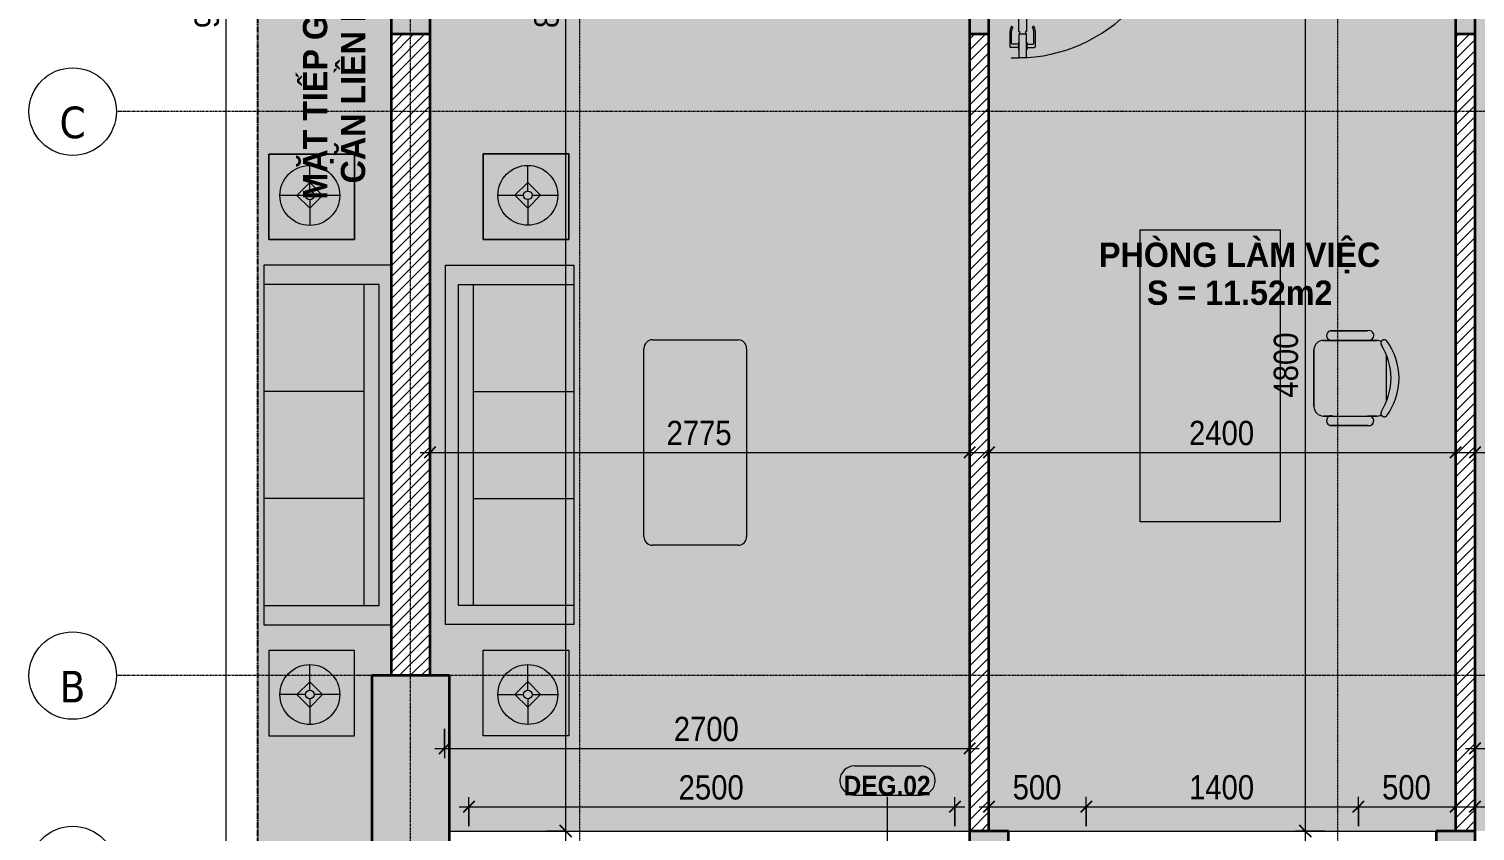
# Model space of a CAD drawing. Header units: millimetres. Extents: x 67190 to 250421, y 542 to 78637.
# Drawn here: x 67190 to 74628, y 24737 to 28862 of the extents above; entities that cross this region are included whole.
import ezdxf

# ---------------------------------------------------------------- set-up
doc = ezdxf.new("R2010")
doc.units = ezdxf.units.MM
for name, pattern in [('Dash - Tight', [4.5, 3, -1.5]), ('Dash Dot 3_16_', [7.9375, 4.7625, -1.5875, 0, -1.5875]), ('Grid Line', [22.225, 12.7, -3.175, 3.175, -3.175]), ('Hidden', [7.14375, 4.7625, -2.38125])]:
    doc.linetypes.add(name, pattern=pattern)
for name, color, linetype, lineweight in [('0-1', 7, 'Continuous', 5), ('A-ANNO-DIMS', 211, 'Continuous', 9), ('A-ANNO-DIMS-50', 211, 'Continuous', 9), ('A-DETL-GENF-1', 7, 'Continuous', 18), ('A-DETL-GENF-3', 92, 'Dash - Tight', 18), ('A-DETL-GENF-4', 92, 'Hidden', 25), ('A-DETL-GENF-5', 9, 'Continuous', 18), ('A-DETL-MEDM', 33, 'Continuous', 35), ('A-DETL-THIN', 151, 'Continuous', 18), ('A-DOOR', 31, 'Continuous', 18), ('A-DOOR-1', 7, 'Continuous', 18), ('A-DOOR-3', 50, 'Continuous', 25), ('A-DOOR-IDEN', 31, 'Continuous', 9), ('A-WALL-2', 250, 'Continuous', 35), ('A-WALL-4', 113, 'Continuous', 35), ('A-WALL-PATT-1', 9, 'Continuous', 18), ('A-WALL-PATT-2', 111, 'Continuous', 18), ('G-ANNO-SYMB-1', 111, 'Dash Dot 3_16_', 18), ('G-ANNO-TEXT-1', 7, 'Continuous', 9), ('I-FURN', 30, 'Continuous', 18), ('I-FURN-1', 10, 'Continuous', 18), ('I-FURN-2', 253, 'Continuous', 18), ('S-COLS-6', 52, 'Continuous', 35), ('S-GRID-1', 1, 'Grid Line', 9), ('S-GRID-IDEN', 1, 'Continuous', 9)]:
    doc.layers.add(name, color=color, linetype=linetype, lineweight=lineweight)
doc.layers.add('A-DETL-GENF-2', color=7, linetype='Continuous', lineweight=18, transparency=0.2)
doc.styles.add('Arial_B', font='arialbd.ttf', dxfattribs={"width": 0.95, "height": 125})
doc.styles.add('Arial_B_1', font='arialbd.ttf', dxfattribs={"width": 0.9, "height": 100})
doc.styles.add('Tahoma_B', font='tahomabd.ttf', dxfattribs={"height": 162.5})
doc.styles.add('UTM Avo', font='', dxfattribs={"width": 0.9, "height": 125})
doc.styles.get('UTM Avo').set_extended_font_data('UTM Avo')
doc.dimstyles.new('1_Dim_chi_tiet_2_5', dxfattribs={"dimscale": 304.8, "dimtxt": 124.912619, "dimasz": 0.19685, "dimexe": 0.164042, "dimexo": 0.0625, "dimgap": 0.016404, "dimtad": 1, "dimdec": 0, "dimrnd": 5, "dimzin": 0, "dimdsep": 46, "dimtxsty": 'UTM Avo', "dimblk1": 'OBLIQUE', "dimblk2": 'OBLIQUE', "dimsah": 1, "dimcen": 0.09, "dimdle": 0.164042, "dimazin": 0, "dimtfac": 1, "dimtdec": 4, "dimtix": 1, "dimtmove": 0, "dimatfit": 3, "dimfxl": 0.328084, "dimfxlon": 1, "dimtvp": 1, "dimtolj": 1, "dimtzin": 0, "dimarcsym": 2})
pattern_1 = [(45, (0, 0), (-28.284271, 28.284271), [])]

# ---------------------------------------------------------------- blocks, each defined once
blk = doc.blocks.new('LOBBY_SOFA_1 - LOBBY_SOFA_1-842835-TKCS_CĂN HỘ LOẠI 5 - MẶT BẰNG')
at = {"layer": 'I-FURN'}
for p, q in [((-2556, -4.9), (-2556, -660)), ((-2457, -66), (-2457, -660)), ((-807, -66), (-2457, -66)), ((-807, -660), (-807, -66)), ((-708, -660), (-708, -4.9)), ((-807, -143), (-2457, -143)), ((-1907, -143), (-1907, -660)), ((-1357, -143), (-1357, -660)), ((-3128.2, -193.5), (-2688.2, -193.5)), ((-3128.2, -633.5), (-3128.2, -193.5)), ((-2688.2, -193.5), (-2688.2, -633.5)), ((-575.9, -193.5), (-575.9, -633.5)), ((-135.9, -193.5), (-575.9, -193.5)), ((-135.9, -633.5), (-135.9, -193.5)), ((-2915.4, -269), (-2915.4, -401)), ((-348.6, -269), (-348.6, -401)), ((-2915.4, -357), (-2981.4, -423)), ((-2849.4, -423), (-2915.4, -357)), ((-414.6, -423), (-348.6, -357)), ((-348.6, -357), (-282.6, -423)), ((-2937.4, -423), (-3069.4, -423)), ((-2981.4, -423), (-2915.4, -489)), ((-2915.4, -489), (-2849.4, -423)), ((-2915.4, -445), (-2915.4, -577)), ((-2893.4, -423), (-2761.4, -423)), ((-370.6, -423), (-502.6, -423)), ((-348.6, -489), (-414.6, -423)), ((-282.6, -423), (-348.6, -489)), ((-348.6, -445), (-348.6, -577)), ((-326.6, -423), (-194.6, -423)), ((-2688.2, -633.5), (-3128.2, -633.5)), ((-2556, -660), (-708, -660)), ((-575.9, -633.5), (-135.9, -633.5))]:
    blk.add_line(p, q, dxfattribs=at)
for centre, radius in [((-2915.4, -423), 154), ((-348.6, -423), 154), ((-2915.4, -423), 22), ((-348.6, -423), 22)]:
    blk.add_circle(centre, radius, dxfattribs=at)
at = {"layer": 'I-FURN-1'}
for p, q in [((-2556, -4.9), (-2556, -660)), ((-708, -660), (-708, -4.9)), ((-2688.2, -193.5), (-3128.2, -193.5)), ((-3128.2, -193.5), (-3128.2, -633.5)), ((-2688.2, -633.5), (-2688.2, -193.5)), ((-135.9, -193.5), (-575.9, -193.5)), ((-575.9, -193.5), (-575.9, -633.5)), ((-135.9, -633.5), (-135.9, -193.5)), ((-3128.2, -633.5), (-2688.2, -633.5)), ((-2556, -660), (-708, -660)), ((-575.9, -633.5), (-135.9, -633.5))]:
    blk.add_line(p, q, dxfattribs=at)
blk = doc.blocks.new('LOBBY_SOFA_1 - LOBBY_SOFA_1-852725-TKCS_CĂN HỘ LOẠI 5 - MẶT BẰNG')
at = {"layer": 'I-FURN'}
for p, q in [((-2172.3, 1064.5), (-2172.3, 1504.5)), ((-2128.3, 1548.5), (-1160.3, 1548.5)), ((-1116.3, 1504.5), (-1116.3, 1064.5)), ((-1160.3, 1020.5), (-2128.3, 1020.5)), ((-2688.2, 633.5), (-3128.2, 633.5)), ((-3128.2, 633.5), (-3128.2, 193.5)), ((-2688.2, 193.5), (-2688.2, 633.5)), ((-2556, 660), (-708, 660)), ((-2556, 0), (-2556, 660)), ((-2457, 66), (-2457, 660)), ((-1907, 143), (-1907, 660)), ((-1357, 143), (-1357, 660)), ((-807, 660), (-807, 66)), ((-708, 660), (-708, 0)), ((-575.9, 633.5), (-135.9, 633.5)), ((-575.9, 193.5), (-575.9, 633.5)), ((-135.9, 633.5), (-135.9, 193.5)), ((-2915.4, 445), (-2915.4, 577)), ((-348.6, 445), (-348.6, 577)), ((-2981.4, 423), (-2915.4, 489)), ((-2915.4, 489), (-2849.4, 423)), ((-348.6, 489), (-414.6, 423)), ((-282.6, 423), (-348.6, 489)), ((-2937.4, 423), (-3069.4, 423)), ((-2915.4, 357), (-2981.4, 423)), ((-2849.4, 423), (-2915.4, 357)), ((-2915.4, 269), (-2915.4, 401)), ((-2893.4, 423), (-2761.4, 423)), ((-370.6, 423), (-502.6, 423)), ((-414.6, 423), (-348.6, 357)), ((-348.6, 357), (-282.6, 423)), ((-348.6, 269), (-348.6, 401)), ((-326.6, 423), (-194.6, 423)), ((-3128.2, 193.5), (-2688.2, 193.5)), ((-135.9, 193.5), (-575.9, 193.5)), ((-807, 143), (-2457, 143)), ((-708, 0), (-2556, 0)), ((-807, 66), (-2457, 66))]:
    blk.add_line(p, q, dxfattribs=at)
for centre, radius in [((-2915.4, 423), 154), ((-348.6, 423), 154), ((-2915.4, 423), 22), ((-348.6, 423), 22)]:
    blk.add_circle(centre, radius, dxfattribs=at)
for centre, start, end in [((-2128.3, 1504.5), 90, 180), ((-1160.3, 1504.5), 0, 90), ((-2128.3, 1064.5), 180, 270), ((-1160.3, 1064.5), 270, 0)]:
    blk.add_arc(centre, 44, start, end, dxfattribs=at)
at = {"layer": 'I-FURN-2'}
for p, q in [((-2172.3, 1064.5), (-2172.3, 1504.5)), ((-2128.3, 1548.5), (-1160.3, 1548.5)), ((-1116.3, 1504.5), (-1116.3, 1064.5)), ((-1160.3, 1020.5), (-2128.3, 1020.5)), ((-3128.2, 633.5), (-2688.2, 633.5)), ((-3128.2, 193.5), (-3128.2, 633.5)), ((-2688.2, 633.5), (-2688.2, 193.5)), ((-2556, 660), (-708, 660)), ((-2556, 0), (-2556, 660)), ((-708, 660), (-708, 0)), ((-575.9, 633.5), (-135.9, 633.5)), ((-575.9, 193.5), (-575.9, 633.5)), ((-135.9, 633.5), (-135.9, 193.5)), ((-2688.2, 193.5), (-3128.2, 193.5)), ((-135.9, 193.5), (-575.9, 193.5)), ((-708, 0), (-2556, 0))]:
    blk.add_line(p, q, dxfattribs=at)
for centre, start, end in [((-2128.3, 1504.5), 90, 180), ((-1160.3, 1504.5), 0, 90), ((-2128.3, 1064.5), 180, 270), ((-1160.3, 1064.5), 270, 0)]:
    blk.add_arc(centre, 44, start, end, dxfattribs=at)
blk = doc.blocks.new('DOOR_CW_01 CANH MO-PANEL KINH - DIW_01-900x2200-CỬA GỖ VÂN LAMINATE-553375-TKCS_CĂN HỘ LOẠI 5 - MẶT BẰNG')
at = {"layer": 'A-DETL-GENF-1'}
for p, q in [((-397, -182), (-397, -62)), ((-397, -62), (-357, -62)), ((-357, -62), (-357, -182)), ((-357, -182), (-397, -182)), ((-397, -196), (-391, -196)), ((-397, -738), (-397, -196)), ((-391, -196), (-391, -182)), ((-391, -182), (-363, -182)), ((-363, -182), (-363, -196)), ((-357, -196), (-363, -196)), ((-357, -196), (-357, -738)), ((-442, -737), (-442, -816.5)), ((-434, -799.5), (-434, -737)), ((-433.9, -711.2), (-427.3, -715.8)), ((-397, -738), (-391, -738)), ((-391, -752), (-391, -738)), ((-357, -738), (-363, -738)), ((-363, -738), (-363, -752)), ((-320.1, -711.2), (-326.7, -715.8)), ((-320, -799.5), (-320, -737)), ((-312, -737), (-312, -816.5)), ((-399, -803.5), (-430, -803.5)), ((-399, -792.2), (-399, -831.8)), ((-397, -792.2), (-399, -792.2)), ((-357, -752), (-397, -752)), ((-397, -752), (-397, -872)), ((-397, -792.2), (-397, -831.8)), ((-363, -752), (-391, -752)), ((-357, -872), (-357, -752)), ((-357, -792.2), (-357, -831.8)), ((-357, -792.2), (-355, -792.2)), ((-355, -792.2), (-355, -831.8)), ((-355, -803.5), (-324, -803.5)), ((-399, -820.5), (-438, -820.5)), ((-399, -831.8), (-397, -831.8)), ((-397, -872), (-357, -872)), ((-355, -831.8), (-357, -831.8)), ((-355, -820.5), (-316, -820.5))]:
    blk.add_line(p, q, dxfattribs=at)
blk.add_circle((-407, -60), 10, dxfattribs=at)
for centre, radius, start, end in [((-407, -60), 814, 268, 0), ((-397, -737), 45, 145, 180), ((-397, -737), 37, 145, 180), ((-357, -737), 37, 0, 35), ((-357, -737), 45, 360, 35), ((-438, -816.5), 4, 180, 270), ((-430, -799.5), 4, 180, 270), ((-324, -799.5), 4, 270, 0), ((-316, -816.5), 4, 270, 0)]:
    blk.add_arc(centre, radius, start, end, dxfattribs=at)
at = {"layer": 'A-DOOR-1'}
blk.add_line((-407, -50), (-382, -50), dxfattribs=at)
at = {"layer": 'A-DOOR-3'}
for p, q in [((-450, 50), (-400, 50)), ((-400, 50), (-400, 0)), ((400, 0), (400, 50)), ((400, 50), (450, 50)), ((-410, -50), (-450, -50)), ((-410, 0), (-410, -50)), ((-400, 0), (-410, 0)), ((410, 0), (400, 0)), ((410, -50), (410, 0)), ((450, -50), (410, -50))]:
    blk.add_line(p, q, dxfattribs=at)
blk = doc.blocks.new('BAN LV A - BAN LV A_dwg_ban hoc2-348006-TKCS_CĂN HỘ LOẠI 5 - MẶT BẰNG')
at = {"layer": 'I-FURN'}
for p, q in [((-194.4, 388.8), (-194.4, 113.4)), ((145.8, 437.4), (-145.8, 437.4)), ((194.4, 113.4), (194.4, 388.8)), ((-243, 354.4), (-243, 162)), ((194.4, 351.4), (194.4, 150.8)), ((243.7, 162), (243.7, 354.4)), ((-120.5, 64.8), (120.5, 64.8))]:
    blk.add_line(p, q, dxfattribs=at)
at = {"layer": 'I-FURN', "flags": 128}
blk.add_lwpolyline([(-737.8, 610.5), (-737.8, 1330.5), (-154.9, 1330.5), (762.2, 1330.5), (762.2, 610.5)], close=True, dxfattribs=at)
at = {"layer": 'I-FURN'}
for centre, radius, start, end in [((-218.7, 347.3), 25.3, 343.7398, 163.7398), ((-145.8, 388.8), 48.6, 90, 180), ((145.8, 388.8), 48.6, 360, 90), ((219.4, 347.3), 25.3, 16.2602, 170.70537), ((-218.7, 154.9), 25.3, 163.7398, 16.2602), ((219.4, 154.9), 25.3, 189.29463, 16.2602), ((-180.2, 75.4), 17.8, 57.97259, 216.69006), ((-145.8, 113.4), 48.6, 180, 207.58444), ((0, 359.3), 318.2, 237.57575, 302.42425), ((180.2, 75.4), 17.8, 323.30994, 122.02741), ((145.8, 113.4), 48.6, 332.41556, 0), ((0, 324), 324, 233.1301, 306.8699)]:
    blk.add_arc(centre, radius, start, end, dxfattribs=at)
blk = doc.blocks.new('BAN LV A - BAN LV A_dwg-348005-TKCS_CĂN HỘ LOẠI 5 - MẶT BẰNG')
at = {"extrusion": (0, 0, -1), "zscale": -1, "rotation": 180}
blk.add_blockref('BAN LV A - BAN LV A_dwg_ban hoc2-348006-TKCS_CĂN HỘ LOẠI 5 - MẶT BẰNG', (-729, 1383.7), dxfattribs=at)
blk = doc.blocks.new('BAN LV A - BAN LV A-401069-TKCS_CĂN HỘ LOẠI 5 - MẶT BẰNG')
at = {"layer": 'I-FURN-2'}
for p, q in [((-8.8, -53.2), (1491.2, -53.2)), ((-8.8, -773.2), (-8.8, -53.2)), ((1491.2, -53.2), (1491.2, -773.2)), ((1491.2, -773.2), (-8.8, -773.2)), ((583.2, -946.3), (874.8, -946.3)), ((486, -1221.7), (486, -1029.3)), ((534.6, -1029.3), (534.6, -994.9)), ((923.4, -994.9), (923.4, -1032.3)), ((972.7, -1029.3), (972.7, -1221.7)), ((534.6, -1270.3), (534.6, -1235.9)), ((923.4, -1232.9), (923.4, -1270.3))]:
    blk.add_line(p, q, dxfattribs=at)
for centre, radius, start, end in [((583.2, -994.9), 48.6, 90, 180), ((874.8, -994.9), 48.6, 0, 90), ((510.3, -1036.4), 25.3, 16.2602, 163.7398), ((948.4, -1036.4), 25.3, 16.2602, 170.70537), ((510.3, -1228.8), 25.3, 163.7398, 343.7398), ((948.4, -1228.8), 25.3, 189.29463, 16.2602), ((548.9, -1308.3), 17.8, 119.40397, 216.69006), ((583.2, -1270.3), 48.6, 180, 207.58444), ((729, -1059.7), 324, 233.1301, 306.8699), ((874.8, -1270.3), 48.6, 332.41556, 0), ((909.2, -1308.3), 17.8, 323.30994, 60.59603)]:
    blk.add_arc(centre, radius, start, end, dxfattribs=at)
at = {"extrusion": (0, 0, -1), "zscale": -1, "rotation": 180}
blk.add_blockref('BAN LV A - BAN LV A_dwg-348005-TKCS_CĂN HỘ LOẠI 5 - MẶT BẰNG', (0, 0), dxfattribs=at)
blk = doc.blocks.new('NCV_TKTC_TANG 1_rvt-1-TKCS_CĂN HỘ LOẠI 5 - MẶT BẰNG')
at = {"layer": 'A-WALL-PATT-1'}
h = blk.add_hatch(dxfattribs=at)
h.set_pattern_fill('FP_1', color=256, style=0, pattern_type=2)
h.set_pattern_definition(pattern_1)
h.paths.add_polyline_path([(74527.6, 24737.4), (74627.6, 24737.4), (74627.6, 28836.9), (74527.6, 28836.9), (74527.6, 25236.9)])
h.paths.add_polyline_path([(74527.6, 29036.9), (74627.6, 29036.9), (74627.6, 29786.9), (74527.6, 29786.9), (74527.6, 29536.9)])
h.paths.add_polyline_path([(74527.6, 30786.5), (74627.6, 30886.5), (74627.6, 31136.9), (74527.6, 31136.9), (74527.6, 30786.9)])
h.paths.add_polyline_path([(74627.6, 30686.9), (74627.6, 30786.5), (74527.6, 30786.5), (74527.6, 30686.9)])
h = blk.add_hatch(dxfattribs=at)
h.set_pattern_fill('FP_1', color=256, style=0, pattern_type=2)
h.set_pattern_definition(pattern_1)
h.paths.add_polyline_path([(72127.6, 24737.4), (72127.6, 28836.9), (72027.6, 28836.9), (72027.6, 24737.4)])
h.paths.add_polyline_path([(72027.6, 29036.9), (72127.6, 29036.9), (72127.6, 29536.9), (72027.6, 29536.9)])
at = {"layer": 'A-WALL-2'}
for p, q in [((72027.6, 28836.9), (72027.6, 24737.4)), ((72127.6, 24737.4), (72127.6, 28836.9)), ((74527.6, 28836.9), (74527.6, 24737.4)), ((74627.6, 24737.4), (74627.6, 28836.9))]:
    blk.add_line(p, q, dxfattribs=at)
at = {"layer": 'A-DOOR'}
blk.add_blockref('DOOR_CW_01 CANH MO-PANEL KINH - DIW_01-900x2200-CỬA GỖ VÂN LAMINATE-553375-TKCS_CĂN HỘ LOẠI 5 - MẶT BẰNG', (72677.6, 29586.9), dxfattribs=at)
at = {"layer": 'I-FURN'}
for name, p, rotation in [('LOBBY_SOFA_1 - LOBBY_SOFA_1-842835-TKCS_CĂN HỘ LOẠI 5 - MẶT BẰNG', (69057.5, 25090.4), 270.0000000000005), ('LOBBY_SOFA_1 - LOBBY_SOFA_1-852725-TKCS_CĂN HỘ LOẠI 5 - MẶT BẰNG', (69332.6, 25090.9), 269.9999999999995), ('BAN LV A - BAN LV A-401069-TKCS_CĂN HỘ LOẠI 5 - MẶT BẰNG', (72852.6, 26336.9), 89.9999999999997)]:
    blk.add_blockref(name, p, dxfattribs=dict(at, rotation=rotation))
blk = doc.blocks.new('BORDER VIEW - BORDER VIEW-2588524-TKCS_CĂN HỘ LOẠI 5 - MẶT BẰNG')
at = {"layer": 'A-DETL-GENF-4'}
blk.add_line((0, 150), (0, 11676.4), dxfattribs=at)
blk = doc.blocks.new('Grid - M_Grid Head - Circle-353313-TKCS_CĂN HỘ LOẠI 5 - MẶT BẰNG')
at = {"layer": 'S-GRID-IDEN'}
blk.add_circle((0, 0), 4.5, dxfattribs=at)
blk = doc.blocks.new('DIMBLOCK3-TKCS_CĂN HỘ LOẠI 5 - MẶT BẰNG')
at = {"layer": 'A-ANNO-DIMS-50'}
for p, q in [((69252.6, 26784.3), (69252.6, 26634.3)), ((69252.6, 26684.3), (69252.6, 26784.3)), ((72027.6, 26784.3), (72027.6, 26634.3)), ((72027.6, 26684.3), (72027.6, 26784.3)), ((69202.6, 26684.3), (72077.6, 26684.3))]:
    blk.add_line(p, q, dxfattribs=at)
at = {"layer": 'A-ANNO-DIMS-50', "lineweight": 25}
for p, q in [((69252.6, 26684.3), (69282.6, 26714.3)), ((72027.6, 26684.3), (72057.6, 26714.3)), ((69252.6, 26684.3), (69222.6, 26654.3)), ((72027.6, 26684.3), (71997.6, 26654.3))]:
    blk.add_line(p, q, dxfattribs=at)
at = {"layer": 'A-ANNO-DIMS-50', "color": 0, "insert": (70468.9, 26846.7), "char_height": 125, "width": 410.824, "attachment_point": 1, "line_spacing_factor": 1.110334, "style": 'UTM Avo'}
blk.add_mtext('2775', dxfattribs=at)
blk = doc.blocks.new('_Oblique')
at = {"color": 0, "linetype": 'ByBlock', "lineweight": -2}
blk.add_line((-0.5, -0.5), (0.5, 0.5), dxfattribs=at)
blk = doc.blocks.new('DIMBLOCK4-TKCS_CĂN HỘ LOẠI 5 - MẶT BẰNG')
at = {"layer": 'A-ANNO-DIMS-50'}
for p, q in [((69327.6, 25262.4), (69327.6, 25112.4)), ((69327.6, 25162.4), (69327.6, 25262.4)), ((72027.6, 25262.4), (72027.6, 25112.4)), ((72027.6, 25162.4), (72027.6, 25262.4)), ((69277.6, 25162.4), (72077.6, 25162.4))]:
    blk.add_line(p, q, dxfattribs=at)
at = {"layer": 'A-ANNO-DIMS-50', "lineweight": 25}
for p, q in [((69327.6, 25162.4), (69297.6, 25132.4)), ((69327.6, 25162.4), (69357.6, 25192.4)), ((72027.6, 25162.4), (71997.6, 25132.4)), ((72027.6, 25162.4), (72057.6, 25192.4))]:
    blk.add_line(p, q, dxfattribs=at)
at = {"layer": 'A-ANNO-DIMS-50', "color": 0, "insert": (70506.4, 25324.7), "char_height": 125, "width": 410.824, "attachment_point": 1, "line_spacing_factor": 1.110334, "style": 'UTM Avo'}
blk.add_mtext('2700', dxfattribs=at)
blk = doc.blocks.new('DIMBLOCK5-TKCS_CĂN HỘ LOẠI 5 - MẶT BẰNG')
at = {"layer": 'A-ANNO-DIMS-50'}
for p, q in [((69851.2, 33337.4), (70001.2, 33337.4)), ((69951.2, 33337.4), (69851.2, 33337.4)), ((69951.2, 24687.4), (69951.2, 33387.4)), ((69851.2, 24737.4), (70001.2, 24737.4)), ((69951.2, 24737.4), (69851.2, 24737.4))]:
    blk.add_line(p, q, dxfattribs=at)
at = {"layer": 'A-ANNO-DIMS-50', "lineweight": 25}
for p, q in [((69951.2, 33337.4), (69921.2, 33367.4)), ((69951.2, 33337.4), (69981.2, 33307.4)), ((69951.2, 24737.4), (69921.2, 24767.4)), ((69951.2, 24737.4), (69981.2, 24707.4))]:
    blk.add_line(p, q, dxfattribs=at)
at = {"layer": 'A-ANNO-DIMS-50', "color": 0, "insert": (69788.9, 28866.2), "char_height": 125, "width": 410.824, "attachment_point": 1, "rotation": 90, "line_spacing_factor": 1.110334, "style": 'UTM Avo'}
blk.add_mtext('8600', dxfattribs=at)
blk = doc.blocks.new('DIMBLOCK12-TKCS_CĂN HỘ LOẠI 5 - MẶT BẰNG')
at = {"layer": 'A-ANNO-DIMS-50'}
for p, q in [((73854.4, 29537.4), (73704.4, 29537.4)), ((73754.4, 29587.4), (73754.4, 24687.4)), ((73754.4, 29537.4), (73854.4, 29537.4)), ((73854.4, 24737.4), (73704.4, 24737.4)), ((73754.4, 24737.4), (73854.4, 24737.4))]:
    blk.add_line(p, q, dxfattribs=at)
at = {"layer": 'A-ANNO-DIMS-50', "lineweight": 25}
for p, q in [((73754.4, 29537.4), (73724.4, 29567.4)), ((73754.4, 29537.4), (73784.4, 29507.4)), ((73754.4, 24737.4), (73724.4, 24767.4)), ((73754.4, 24737.4), (73784.4, 24707.4))]:
    blk.add_line(p, q, dxfattribs=at)
at = {"layer": 'A-ANNO-DIMS-50', "color": 0, "insert": (73592, 26966.2), "char_height": 125, "width": 410.824, "attachment_point": 1, "rotation": 90, "line_spacing_factor": 1.110334, "style": 'UTM Avo'}
blk.add_mtext('4800', dxfattribs=at)
blk = doc.blocks.new('DIMBLOCK14-TKCS_CĂN HỘ LOẠI 5 - MẶT BẰNG')
at = {"layer": 'A-ANNO-DIMS-50'}
for p, q in [((74627.6, 26784.3), (74627.6, 26634.3)), ((74627.6, 26684.3), (74627.6, 26784.3)), ((77252.6, 26784.3), (77252.6, 26634.3)), ((77252.6, 26684.3), (77252.6, 26784.3)), ((74577.6, 26684.3), (77302.6, 26684.3))]:
    blk.add_line(p, q, dxfattribs=at)
at = {"layer": 'A-ANNO-DIMS-50', "lineweight": 25}
for p, q in [((74627.6, 26684.3), (74657.6, 26714.3)), ((77252.6, 26684.3), (77282.6, 26714.3)), ((74627.6, 26684.3), (74597.6, 26654.3)), ((77252.6, 26684.3), (77222.6, 26654.3))]:
    blk.add_line(p, q, dxfattribs=at)
at = {"layer": 'A-ANNO-DIMS-50', "color": 0, "insert": (75768.9, 26846.7), "char_height": 125, "width": 410.824, "attachment_point": 1, "line_spacing_factor": 1.110334, "style": 'UTM Avo'}
blk.add_mtext('2625', dxfattribs=at)
blk = doc.blocks.new('DIMBLOCK15-TKCS_CĂN HỘ LOẠI 5 - MẶT BẰNG')
at = {"layer": 'A-ANNO-DIMS-50'}
for p, q in [((74627.6, 25262.4), (74627.6, 25112.4)), ((74627.6, 25162.4), (74627.6, 25262.4)), ((77102.6, 25262.4), (77102.6, 25112.4)), ((77102.6, 25162.4), (77102.6, 25262.4)), ((74577.6, 25162.4), (77152.6, 25162.4))]:
    blk.add_line(p, q, dxfattribs=at)
at = {"layer": 'A-ANNO-DIMS-50', "lineweight": 25}
for p, q in [((74627.6, 25162.4), (74597.6, 25132.4)), ((74627.6, 25162.4), (74657.6, 25192.4)), ((77102.6, 25162.4), (77072.6, 25132.4)), ((77102.6, 25162.4), (77132.6, 25192.4))]:
    blk.add_line(p, q, dxfattribs=at)
at = {"layer": 'A-ANNO-DIMS-50', "color": 0, "insert": (75693.9, 25324.7), "char_height": 125, "width": 410.824, "attachment_point": 1, "line_spacing_factor": 1.110334, "style": 'UTM Avo'}
blk.add_mtext('2475', dxfattribs=at)
blk = doc.blocks.new('DIMBLOCK16-TKCS_CĂN HỘ LOẠI 5 - MẶT BẰNG')
at = {"layer": 'A-ANNO-DIMS-50'}
for p, q in [((72127.6, 26784.3), (72127.6, 26634.3)), ((72127.6, 26684.3), (72127.6, 26784.3)), ((74527.6, 26784.3), (74527.6, 26634.3)), ((74527.6, 26684.3), (74527.6, 26784.3)), ((72077.6, 26684.3), (74577.6, 26684.3))]:
    blk.add_line(p, q, dxfattribs=at)
at = {"layer": 'A-ANNO-DIMS-50', "lineweight": 25}
for p, q in [((72127.6, 26684.3), (72157.6, 26714.3)), ((74527.6, 26684.3), (74557.6, 26714.3)), ((72127.6, 26684.3), (72097.6, 26654.3)), ((74527.6, 26684.3), (74497.6, 26654.3))]:
    blk.add_line(p, q, dxfattribs=at)
at = {"layer": 'A-ANNO-DIMS-50', "color": 0, "insert": (73156.4, 26846.7), "char_height": 125, "width": 410.824, "attachment_point": 1, "line_spacing_factor": 1.110334, "style": 'UTM Avo'}
blk.add_mtext('2400', dxfattribs=at)
blk = doc.blocks.new('DIMBLOCK31-TKCS_CĂN HỘ LOẠI 5 - MẶT BẰNG')
at = {"layer": 'A-ANNO-DIMS-50', "lineweight": 25}
for p, q in [((68204.1, 33536.9), (68174.1, 33566.9)), ((68204.1, 33536.9), (68234.1, 33506.9)), ((68204.1, 24536.9), (68174.1, 24566.9)), ((68204.1, 24536.9), (68234.1, 24506.9))]:
    blk.add_line(p, q, dxfattribs=at)
at = {"layer": 'A-ANNO-DIMS-50'}
for p, q in [((68204.1, 24536.9), (68204.1, 33586.9)), ((68104.1, 33536.9), (68254.1, 33536.9)), ((68204.1, 33536.9), (68104.1, 33536.9)), ((68104.1, 24536.9), (68254.1, 24536.9)), ((68204.1, 24536.9), (68104.1, 24536.9))]:
    blk.add_line(p, q, dxfattribs=at)
at = {"layer": 'A-ANNO-DIMS-50', "color": 0, "insert": (68041.7, 28865.8), "char_height": 125, "width": 410.824, "attachment_point": 1, "rotation": 90, "line_spacing_factor": 1.110334, "style": 'UTM Avo'}
blk.add_mtext('9000', dxfattribs=at)
blk = doc.blocks.new('STN_Door Tag - STN_Door Tag-1788670-TKCS_CĂN HỘ LOẠI 5 - MẶT BẰNG')
at = {"layer": 'A-DOOR-IDEN'}
for p, q in [((-3.37, 1.49), (3.43, 1.49)), ((-3.37, -1.52), (3.43, -1.52))]:
    blk.add_line(p, q, dxfattribs=at)
for centre, start, end in [((-3.37, -0.01), 90, 270), ((3.43, -0.01), 270, 90)]:
    blk.add_arc(centre, 1.51, start, end, dxfattribs=at)
blk = doc.blocks.new('DIMBLOCK39-TKCS_CĂN HỘ LOẠI 5 - MẶT BẰNG')
at = {"layer": 'A-ANNO-DIMS-50'}
for p, q in [((69402.6, 24861.9), (72002.6, 24861.9)), ((69452.6, 24761.9), (69452.6, 24911.9)), ((69452.6, 24861.9), (69452.6, 24761.9)), ((71952.6, 24761.9), (71952.6, 24911.9)), ((71952.6, 24861.9), (71952.6, 24761.9))]:
    blk.add_line(p, q, dxfattribs=at)
at = {"layer": 'A-ANNO-DIMS-50', "lineweight": 25}
for p, q in [((69452.6, 24861.9), (69422.6, 24831.9)), ((69452.6, 24861.9), (69482.6, 24891.9)), ((71952.6, 24861.9), (71922.6, 24831.9)), ((71952.6, 24861.9), (71982.6, 24891.9))]:
    blk.add_line(p, q, dxfattribs=at)
at = {"layer": 'A-ANNO-DIMS-50', "color": 0, "insert": (70531.4, 25024.3), "char_height": 125, "width": 410.824, "attachment_point": 1, "line_spacing_factor": 1.110334, "style": 'UTM Avo'}
blk.add_mtext('2500', dxfattribs=at)
blk = doc.blocks.new('DIMBLOCK46-TKCS_CĂN HỘ LOẠI 5 - MẶT BẰNG')
at = {"layer": 'A-ANNO-DIMS-50'}
for p, q in [((74627.6, 24962.4), (74627.6, 24812.4)), ((74627.6, 24862.4), (74627.6, 24962.4)), ((74577.6, 24862.4), (75202.6, 24862.4)), ((75202.6, 24762.4), (75202.6, 24912.4)), ((75202.6, 24862.4), (75202.6, 24762.4))]:
    blk.add_line(p, q, dxfattribs=at)
at = {"layer": 'A-ANNO-DIMS-50', "lineweight": 25}
for p, q in [((74627.6, 24862.4), (74597.6, 24832.4)), ((74627.6, 24862.4), (74657.6, 24892.4)), ((75202.6, 24862.4), (75172.6, 24832.4)), ((75202.6, 24862.4), (75232.6, 24892.4))]:
    blk.add_line(p, q, dxfattribs=at)
at = {"layer": 'A-ANNO-DIMS-50', "color": 0, "insert": (74786.7, 25024.7), "char_height": 125, "width": 308.118, "attachment_point": 1, "line_spacing_factor": 1.110334, "style": 'UTM Avo'}
blk.add_mtext('575', dxfattribs=at)
blk = doc.blocks.new('DIMBLOCK49-TKCS_CĂN HỘ LOẠI 5 - MẶT BẰNG')
at = {"layer": 'A-ANNO-DIMS-50'}
for p, q in [((72127.6, 24962.4), (72127.6, 24812.4)), ((72127.6, 24862.4), (72127.6, 24962.4)), ((72077.6, 24862.4), (72627.6, 24862.4)), ((72627.6, 24762.4), (72627.6, 24912.4)), ((72627.6, 24862.4), (72627.6, 24762.4))]:
    blk.add_line(p, q, dxfattribs=at)
at = {"layer": 'A-ANNO-DIMS-50', "lineweight": 25}
for p, q in [((72127.6, 24862.4), (72097.6, 24832.4)), ((72127.6, 24862.4), (72157.6, 24892.4)), ((72627.6, 24862.4), (72597.6, 24832.4)), ((72627.6, 24862.4), (72657.6, 24892.4))]:
    blk.add_line(p, q, dxfattribs=at)
at = {"layer": 'A-ANNO-DIMS-50', "color": 0, "insert": (72249.2, 25024.7), "char_height": 125, "width": 308.118, "attachment_point": 1, "line_spacing_factor": 1.110334, "style": 'UTM Avo'}
blk.add_mtext('500', dxfattribs=at)
blk = doc.blocks.new('DIMBLOCK50-TKCS_CĂN HỘ LOẠI 5 - MẶT BẰNG')
at = {"layer": 'A-ANNO-DIMS-50', "lineweight": 25}
for p, q in [((72627.6, 24862.4), (72597.6, 24832.4)), ((72627.6, 24862.4), (72657.6, 24892.4)), ((74027.6, 24862.4), (73997.6, 24832.4)), ((74027.6, 24862.4), (74057.6, 24892.4))]:
    blk.add_line(p, q, dxfattribs=at)
at = {"layer": 'A-ANNO-DIMS-50'}
for p, q in [((72627.6, 24762.4), (72627.6, 24912.4)), ((72627.6, 24862.4), (74027.6, 24862.4)), ((72627.6, 24862.4), (72627.6, 24762.4)), ((74027.6, 24762.4), (74027.6, 24912.4)), ((74027.6, 24862.4), (74027.6, 24762.4))]:
    blk.add_line(p, q, dxfattribs=at)
at = {"layer": 'A-ANNO-DIMS-50', "color": 0, "insert": (73156.4, 25024.7), "char_height": 125, "width": 410.824, "attachment_point": 1, "line_spacing_factor": 1.110334, "style": 'UTM Avo'}
blk.add_mtext('1400', dxfattribs=at)
blk = doc.blocks.new('DIMBLOCK51-TKCS_CĂN HỘ LOẠI 5 - MẶT BẰNG')
at = {"layer": 'A-ANNO-DIMS-50'}
for p, q in [((74527.6, 24962.4), (74527.6, 24812.4)), ((74527.6, 24862.4), (74527.6, 24962.4)), ((74027.6, 24762.4), (74027.6, 24912.4)), ((74027.6, 24862.4), (74577.6, 24862.4)), ((74027.6, 24862.4), (74027.6, 24762.4))]:
    blk.add_line(p, q, dxfattribs=at)
at = {"layer": 'A-ANNO-DIMS-50', "lineweight": 25}
for p, q in [((74027.6, 24862.4), (73997.6, 24832.4)), ((74027.6, 24862.4), (74057.6, 24892.4)), ((74527.6, 24862.4), (74497.6, 24832.4)), ((74527.6, 24862.4), (74557.6, 24892.4))]:
    blk.add_line(p, q, dxfattribs=at)
at = {"layer": 'A-ANNO-DIMS-50', "color": 0, "insert": (74149.2, 25024.7), "char_height": 125, "width": 308.118, "attachment_point": 1, "line_spacing_factor": 1.110334, "style": 'UTM Avo'}
blk.add_mtext('500', dxfattribs=at)

msp = doc.modelspace()

# ---------------------------------------------------------------- hatches: boundary and pattern name
at = {"layer": 'A-DETL-GENF-1'}
for points in [[(69452.6, 24737.4), (72027.6, 24737.4), (72028, 29637.4), (74527.6, 29637.4), (74527.1, 31137.4), (73427.6, 31137.4), (73427.6, 33337.4), (69377.6, 33336.9), (69377.6, 32236.9), (69252.6, 32236.9), (69252.6, 25536.9), (69352.6, 25536.9), (69352.6, 24737.4)], [(76802.2, 24737.4), (77077.6, 24737.4), (77077.6, 25536.9), (77252.6, 25536.9), (77252.6, 31137.4), (75452.6, 31136.9), (75452.6, 30786.5), (74627.6, 30786.5), (74627.6, 24737.4), (76602.6, 24737.4)], [(72127.6, 24737.4), (74527.6, 24737.4), (74527.6, 29537.4), (72127.6, 29536.9), (72127.6, 25459.1)]]:
    msp.add_hatch(color=256, dxfattribs=at).paths.add_polyline_path(points)
at = {"layer": 'A-DETL-GENF-2'}
h = msp.add_hatch(color=256, dxfattribs=at)
h.paths.add_polyline_path([(68517.6, 22517.4), (78047.3, 22517.4), (78086.1, 22522.5), (78122.3, 22537.5), (78153.3, 22561.3), (78177.2, 22592.4), (78192.2, 22628.5), (78197.3, 22667.4), (78197.3, 34193.8), (78192.2, 34232.6), (78177.2, 34268.8), (78153.3, 34299.9), (78122.3, 34323.7), (78086.1, 34338.7), (78047.3, 34343.8), (68517.6, 34343.8), (68478.7, 34338.7), (68442.6, 34323.7), (68411.5, 34299.9), (68387.7, 34268.8), (68372.7, 34232.6), (68367.6, 34193.8), (68367.6, 22667.4), (68372.7, 22628.5), (68387.7, 22592.4), (68411.5, 22561.3), (68442.6, 22537.5), (68478.7, 22522.5)])
h.paths.add_polyline_path([(69252.6, 23335.3), (69052.6, 23335.3), (69052.6, 24536.9), (68952.6, 24537.4), (68952.6, 25536.9), (69052.6, 25536.9), (69052.6, 32235.3), (68977.6, 32235.3), (68977.6, 32236.9), (68927.6, 32236.9), (68927.8, 33537.4), (77527.6, 33536.9), (77527.6, 32536.9), (77452.6, 32536.9), (77452.6, 24536.9), (74627.6, 24536.9), (74627.3, 23336.9), (69252.6, 23336.9)])
h.paths.add_polyline_path([(77302.6, 23336.9), (77102.6, 23337.4), (77102.6, 23536.9), (77302.6, 23536.9), (77302.6, 23337.4)])
h.paths.add_polyline_path([(77950.7, 26746.5), (77938.2, 26748.2), (77926.6, 26753.1), (77916.4, 26761.3), (77908.5, 26772.4), (77904.3, 26783.3), (77902.8, 26795), (77904.5, 26807.4), (77909.4, 26819), (77917.2, 26828.9), (77928.7, 26837.2), (77939.6, 26841.4), (77951.3, 26842.8), (77951.3, 26839.7), (77938.8, 26837.9), (77927.2, 26832.6), (77919.4, 26826.7), (77912.2, 26817.4), (77907.4, 26805.5), (77906, 26795), (77907.8, 26782.5), (77913, 26770.9), (77919.4, 26762.7), (77928.2, 26755.8), (77939.1, 26751.3), (77950.7, 26749.5), (77950.7, 26748.2)])
at = {"layer": 'A-DETL-GENF-5'}
h = msp.add_hatch(dxfattribs=at)
h.set_pattern_fill('FP_2', color=256, style=0, pattern_type=2)
h.set_pattern_definition([(50, (0, 0), (364.3679, -31.8783), [38.1, -419.1]), (355, (0, 0), (-70.4859, 382.1133), [30.48, -335.28]), (100.451, (30.36, -2.66), (293.885, 350.2334), [32.38, -356.18]), (46.184, (0, 101.6), (542.1585, -84.0858), [57.15, -628.65]), (96.636, (45.2, 94.6), (474.805, 494.8554), [48.57, -534.27]), (351.184, (0, 101.6), (474.8102, 494.85), [45.72, -502.92]), (21, (50.8, 76.2), (303.2285, -204.5305), [38.1, -419.1]), (326, (50.8, 76.2), (123.6039, 368.376), [30.48, -335.28]), (71.451, (76.07, 59.16), (426.8341, 163.8427), [32.38, -356.18]), (37.5, (0, 0), (6.17665, 169.11015), [3.353, -327.863, 3.353, -337.007, -336.55]), (37.5, (0, 0), (6.17665, 169.11015), [-671.576, 3.353, -333.197]), (7.5, (0, 0), (133.63888, 200.3615), [3.353, -190.703, 3.353, -320.243, -128.27]), (7.5, (0, 0), (133.63888, 200.3615), [-517.652, 3.353, -124.917]), (327.5, (-113.28, 0), (271.18182, -11.45836), [3.353, -123.647, 3.353, -392.887, -525.78]), (327.5, (-113.28, 0), (271.18182, -11.45836), [-523.24, 3.353, -522.427]), (317.5, (-164.08, 0), (296.2585, 50.85285), [3.353, -161.747, 3.353, -259.791, -373.38]), (317.5, (-164.08, 0), (296.2585, 50.85285), [-428.244, 3.353, -370.027]), (45, (0, 0), (-125.7236, 125.7236), []), (45, (0, 190.5), (-125.7236, 125.7236), [])])
h.paths.add_polyline_path([(69052.6, 23335.3), (69252.6, 23335.3), (69252.5, 23536.9), (69052.6, 23536.9), (69052.6, 23336.9)])
h.paths.add_polyline_path([(74432.5, 23339), (74627.6, 23339), (74627.6, 23536.9), (74427.6, 23536.9), (74427.6, 23339)])
h.paths.add_polyline_path([(77452.6, 24536.9), (77452.6, 25536.9), (77077.6, 25536.9), (77077.6, 24536.9), (77452.6, 24536.9)])
h.paths.add_polyline_path([(72227.6, 24536.9), (72227.6, 24737.4), (72027.6, 24736.9), (72027.6, 24536.9), (72127.6, 24536.9)])
h.paths.add_polyline_path([(69252.6, 24537.4), (69352.6, 24537.4), (69352.6, 25536.9), (68952.6, 25536.9), (68952.6, 24537.4), (69052.6, 24537.4)])
h.paths.add_polyline_path([(74520, 24538.6), (74627.6, 24538.6), (74627.6, 24737.4), (74427.6, 24736.9), (74427.6, 24538.6)])
h.paths.add_polyline_path([(77452.6, 28386.9), (77452.6, 28886.9), (77252.6, 28886.9), (77252.6, 28386.9)])
h.paths.add_polyline_path([(74542.1, 28836.9), (74627.6, 28836.9), (74627.6, 29036.9), (74527.6, 29036.9), (74527.6, 28836.9)])
h.paths.add_polyline_path([(72027.6, 28836.9), (72127.6, 28836.9), (72127.6, 29036.9), (72027.6, 29036.9)])
h.paths.add_polyline_path([(69052.6, 28836.9), (69252.6, 28836.9), (69252.6, 29036.9), (69052.6, 29036.9)])
h.paths.add_polyline_path([(77452.6, 30436.9), (77452.6, 30836.9), (77252.6, 30836.9), (77252.6, 30436.9)])
h.paths.add_polyline_path([(73627.6, 31136.9), (73627.6, 31236.9), (73427.6, 31236.9), (73427.6, 31136.9)])
h.paths.add_polyline_path([(69377.6, 32236.9), (69377.6, 33537.4), (68927.6, 33536.9), (68927.6, 32236.9), (69252.6, 32236.9)])
h.paths.add_polyline_path([(77527.6, 32536.9), (77527.6, 33536.9), (77177.6, 33536.9), (77177.6, 32536.9), (77452.6, 32536.9)])
h.paths.add_polyline_path([(74056.9, 33336.9), (74252.9, 33336.9), (74252.9, 33536.9), (74052.9, 33536.9), (74052.9, 33336.9)])
at = {"layer": 'A-WALL-PATT-2'}
h = msp.add_hatch(dxfattribs=at)
h.set_pattern_fill('FP_1', color=256, style=0, pattern_type=2)
h.set_pattern_definition(pattern_1)
h.paths.add_polyline_path([(69252.6, 25536.9), (69252.6, 28836.9), (69052.6, 28836.9), (69052.6, 25536.9)])
h.paths.add_polyline_path([(69052.6, 29036.9), (69252.6, 29036.9), (69252.6, 32236.9), (69052.6, 32236.9), (69052.6, 29978.4)])

# ---------------------------------------------------------------- linework, layer by layer
at = {"layer": 'A-DETL-MEDM'}
for p, q in [((69052.6, 29036.9), (69052.6, 28836.9)), ((69252.6, 28836.9), (69252.6, 29036.9)), ((72027.6, 29036.9), (72027.6, 28836.9)), ((72127.6, 28836.9), (72127.6, 29036.9)), ((74527.6, 29036.9), (74527.6, 28836.9)), ((74627.6, 28836.9), (74627.6, 29036.9)), ((69052.6, 28836.9), (69252.6, 28836.9)), ((72027.6, 28836.9), (72127.6, 28836.9)), ((74527.6, 28836.9), (74627.6, 28836.9)), ((68952.6, 25536.9), (68952.6, 24537.4)), ((69352.6, 25536.9), (68952.6, 25536.9)), ((69352.6, 24537.4), (69352.6, 25536.9)), ((72227.6, 24737.4), (72027.6, 24737.4)), ((72027.6, 24737.4), (72027.6, 24536.9)), ((72227.6, 24536.9), (72227.6, 24737.4)), ((74627.6, 24737.4), (74427.6, 24737.4)), ((74427.6, 24737.4), (74427.6, 24538.6)), ((74627.6, 24538.6), (74627.6, 24737.4))]:
    msp.add_line(p, q, dxfattribs=at)
at = {"layer": 'A-DETL-THIN'}
for p, q in [((69052.6, 25536.9), (69052.6, 28836.9)), ((69252.6, 28836.9), (69252.6, 25536.9)), ((72027.6, 24737.4), (72027.6, 28836.9)), ((72127.6, 28836.9), (72127.6, 24737.4)), ((74527.6, 24737.4), (74527.6, 28836.9)), ((69352.6, 24737.4), (72027.6, 24737.4)), ((72227.6, 24737.4), (74427.6, 24737.4))]:
    msp.add_line(p, q, dxfattribs=at)
at = {"layer": 'A-DOOR-IDEN'}
msp.add_line((71605.9, 24614.6), (71605.9, 24912.8), dxfattribs=at)
at = {"layer": 'A-WALL-4'}
for p, q in [((69052.6, 28836.9), (69052.6, 25536.9)), ((69252.6, 25536.9), (69252.6, 28836.9))]:
    msp.add_line(p, q, dxfattribs=at)
at = {"layer": 'G-ANNO-SYMB-1'}
for p, q in [((70020.8, 35327.6), (70020.8, 21654.4)), ((73920.8, 35327.6), (73920.8, 21654.4))]:
    msp.add_line(p, q, dxfattribs=at)
at = {"layer": 'S-COLS-6'}
msp.add_line((69052.6, 29036.9), (69052.6, 28836.9), dxfattribs=at)
at = {"layer": 'S-GRID-1'}
for p, q in [((69152.6, 23073.3), (69152.6, 33897.8)), ((68889.8, 28436.9), (67639.8, 28436.9)), ((77793.5, 28436.9), (68889.8, 28436.9)), ((68889.8, 25536.9), (67639.8, 25536.9)), ((77793.5, 25536.9), (68889.8, 25536.9))]:
    msp.add_line(p, q, dxfattribs=at)

# ---------------------------------------------------------------- block references
at = {"layer": '0-1'}
msp.add_blockref('NCV_TKTC_TANG 1_rvt-1-TKCS_CĂN HỘ LOẠI 5 - MẶT BẰNG', (0, 0), dxfattribs=at)
at = {"layer": 'A-DETL-GENF-3'}
msp.add_blockref('BORDER VIEW - BORDER VIEW-2588524-TKCS_CĂN HỘ LOẠI 5 - MẶT BẰNG', (68367.6, 22517.4), dxfattribs=at)
at = {"layer": 'A-DOOR-IDEN', "xscale": 49.99999999999998, "yscale": 49.99999999999998, "zscale": 49.99999999999998}
msp.add_blockref('STN_Door Tag - STN_Door Tag-1788670-TKCS_CĂN HỘ LOẠI 5 - MẶT BẰNG', (71604.4, 24997.3), dxfattribs=at)
at = {"layer": 'S-GRID-IDEN', "xscale": 49.99999999999998, "yscale": 49.99999999999998, "zscale": 49.99999999999998, "rotation": 89.99999999999984}
for p in [(67414.8, 28436.9), (67414.8, 25536.9), (67414.8, 24536.9)]:
    msp.add_blockref('Grid - M_Grid Head - Circle-353313-TKCS_CĂN HỘ LOẠI 5 - MẶT BẰNG', p, dxfattribs=at)

# ---------------------------------------------------------------- texts
at = {"layer": 'A-DOOR-IDEN', "insert": (71603.4, 24970.6), "char_height": 100, "width": 458.55, "attachment_point": 5, "line_spacing_factor": 0.936439, "style": 'Arial_B_1'}
msp.add_mtext('\\pt2.25,4.5,6.75,9,11.25,13.5,15.75,18,20.25,22.5,24.75,27,29.25,31.5,33.75,36,38.25,40.5,42.75,45,47.25,49.5,51.75,54,56.25,58.5,60.75,63,65.25,67.5,69.75,72;DEG.02', dxfattribs=at)
at = {"layer": 'G-ANNO-TEXT-1', "insert": (68760, 28597.2), "char_height": 125, "width": 1423.575, "attachment_point": 5, "rotation": 90, "line_spacing_factor": 0.936439, "style": 'Arial_B'}
msp.add_mtext('\\pt570,1140,1710,2280,2850,3420,3990,4560,5130,5700,6270,6840,7410,7980,8550,9120,9690,10260,10830,11400,11970,12540,13110,13680,14250,14820,15390,15960,16530,17100,17670,18240;MẶT TIẾP GIÁP\\PCĂN LIỀN KỀ', dxfattribs=at)
at = {"layer": 'G-ANNO-TEXT-1', "insert": (73416.8, 27602.3), "char_height": 125, "width": 1655.85, "attachment_point": 5, "line_spacing_factor": 0.936439, "style": 'Arial_B'}
msp.add_mtext('\\pt570,1140,1710,2280,2850,3420,3990,4560,5130,5700,6270,6840,7410,7980,8550,9120,9690,10260,10830,11400,11970,12540,13110,13680,14250,14820,15390,15960,16530,17100,17670,18240;PHÒNG LÀM VIỆC\\PS = 11.52m2', dxfattribs=at)

# ---------------------------------------------------------------- dimensions: what is measured, and where the dimension line sits
at = {"layer": 'A-ANNO-DIMS'}
for base, p1, p2, override, picture, middle in [((68204.1, 33536.9), (68104.1, 24536.9), (68104.1, 33536.9), {"dimpost": '<>', "dimfxl": 9000}, 'DIMBLOCK31-TKCS_CĂN HỘ LOẠI 5 - MẶT BẰNG', (68134.4, 29036.9)), ((69951.2, 33337.4), (69851.2, 24737.4), (69851.2, 33337.4), {"dimpost": '<>', "dimfxl": 8600}, 'DIMBLOCK5-TKCS_CĂN HỘ LOẠI 5 - MẶT BẰNG', (69881.6, 29037.4)), ((73754.4, 24737.4), (73854.4, 29537.4), (73854.4, 24737.4), {"dimpost": '<>', "dimfxl": 4800}, 'DIMBLOCK12-TKCS_CĂN HỘ LOẠI 5 - MẶT BẰNG', (73684.7, 27137.4))]:
    dim = msp.add_linear_dim(base=base, p1=p1, p2=p2, angle=90, dimstyle='1_Dim_chi_tiet_2_5', override=override, dxfattribs=at)
    dim.commit()
    dim.dimension.update_dxf_attribs({"geometry": picture, "text_midpoint": middle})
for base, p1, p2, override, picture, middle in [((72027.6, 26684.3), (69252.6, 26784.3), (72027.6, 26784.3), {"dimpost": '<>', "dimfxl": 2775}, 'DIMBLOCK3-TKCS_CĂN HỘ LOẠI 5 - MẶT BẰNG', (70640.1, 26754)), ((74527.6, 26684.3), (72127.6, 26784.3), (74527.6, 26784.3), {"dimpost": '<>', "dimfxl": 2400}, 'DIMBLOCK16-TKCS_CĂN HỘ LOẠI 5 - MẶT BẰNG', (73327.6, 26754)), ((77252.6, 26684.3), (74627.6, 26784.3), (77252.6, 26784.3), {"dimpost": '<>', "dimfxl": 2625}, 'DIMBLOCK14-TKCS_CĂN HỘ LOẠI 5 - MẶT BẰNG', (75940.1, 26754)), ((72027.6, 25162.4), (69327.6, 25262.4), (72027.6, 25262.4), {"dimpost": '<>', "dimfxl": 2700}, 'DIMBLOCK4-TKCS_CĂN HỘ LOẠI 5 - MẶT BẰNG', (70677.6, 25232)), ((77102.6, 25162.4), (74627.6, 25262.4), (77102.6, 25262.4), {"dimpost": '<>', "dimfxl": 2475}, 'DIMBLOCK15-TKCS_CĂN HỘ LOẠI 5 - MẶT BẰNG', (75865.1, 25232)), ((71952.6, 24861.9), (69452.6, 24761.9), (71952.6, 24761.9), {"dimpost": '<>', "dimfxl": 2500}, 'DIMBLOCK39-TKCS_CĂN HỘ LOẠI 5 - MẶT BẰNG', (70702.6, 24931.6)), ((72627.6, 24862.4), (72127.6, 24962.4), (72627.6, 24762.4), {"dimpost": '<>', "dimfxl": 538.516481}, 'DIMBLOCK49-TKCS_CĂN HỘ LOẠI 5 - MẶT BẰNG', (72377.6, 24932)), ((74027.6, 24862.4), (72627.6, 24762.4), (74027.6, 24762.4), {"dimpost": '<>', "dimfxl": 1400}, 'DIMBLOCK50-TKCS_CĂN HỘ LOẠI 5 - MẶT BẰNG', (73327.6, 24932)), ((74527.6, 24862.4), (74027.6, 24762.4), (74527.6, 24962.4), {"dimpost": '<>', "dimfxl": 538.516481}, 'DIMBLOCK51-TKCS_CĂN HỘ LOẠI 5 - MẶT BẰNG', (74277.6, 24932)), ((75202.6, 24862.4), (74627.6, 24962.4), (75202.6, 24762.4), {"dimpost": '<>', "dimfxl": 608.789783}, 'DIMBLOCK46-TKCS_CĂN HỘ LOẠI 5 - MẶT BẰNG', (74915.1, 24931))]:
    dim = msp.add_linear_dim(base=base, p1=p1, p2=p2, dimstyle='1_Dim_chi_tiet_2_5', override=override, dxfattribs=at)
    dim.commit()
    dim.dimension.update_dxf_attribs({"geometry": picture, "text_midpoint": middle})

# ---------------------------------------------------------------- next in the draw order: texts
at = {"layer": 'S-GRID-IDEN', "char_height": 162.5, "attachment_point": 5, "line_spacing_factor": 0.996129, "style": 'Tahoma_B', "bg_fill": 3, "box_fill_scale": 1.25, "bg_fill_color": 256, "bg_fill_true_color": 13158600, "bg_fill_transparency": 0}
for s, insert, width in [('\\pt634.99962,1269.99925,1905.0005,2540.00013,3174.99975,3809.99937,4445.00062,5080.00025,5714.99987,6349.9995,6985.00075,7620.00037,8255,8889.99962,9524.99925,10160.0005,10795.00013,11429.99975,12064.99938,12700.00063,13335.00025,13969.99988,14604.9995,15240.00075,15875.00038,16510,17144.99963,17779.99925,18415.0005,19050.00013,19684.99975,20319.99938;C', (67414.3, 28379.7), 152), ('\\pt634.99962,1269.99925,1905.0005,2540.00013,3174.99975,3809.99937,4445.00062,5080.00025,5714.99987,6349.9995,6985.00075,7620.00037,8255,8889.99962,9524.99925,10160.0005,10795.00013,11429.99975,12064.99938,12700.00063,13335.00025,13969.99988,14604.9995,15240.00075,15875.00038,16510,17144.99963,17779.99925,18415.0005,19050.00013,19684.99975,20319.99938;B', (67414.3, 25479.7), 155.5)]:
    msp.add_mtext(s, dxfattribs=dict(at, insert=insert, width=width))

doc.saveas('drawing.dxf')
